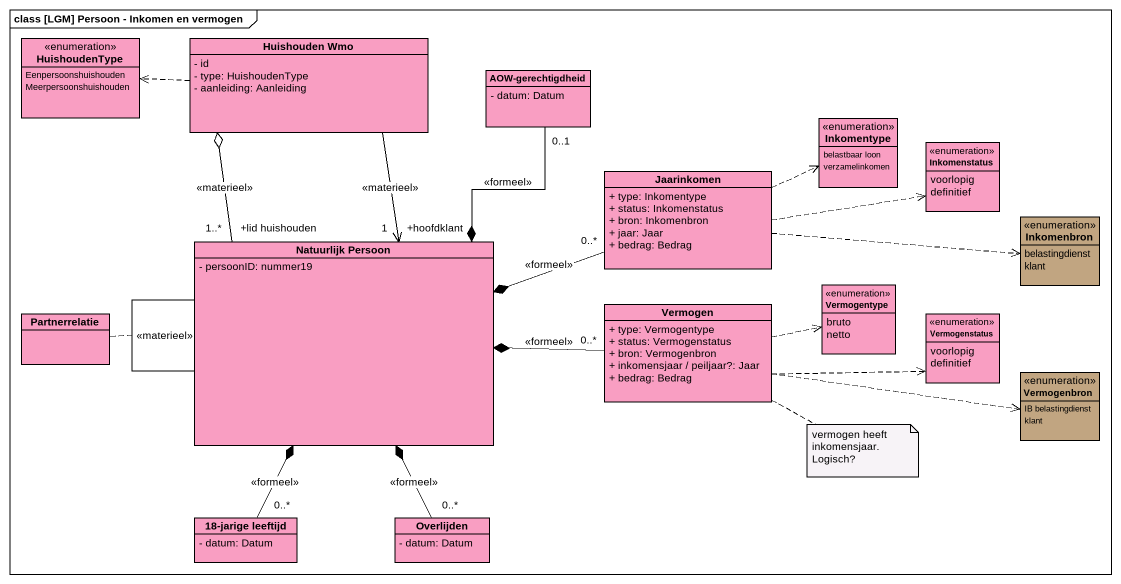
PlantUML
@startuml
mainframe class [LGM] Persoon - Inkomen en vermogen
hide circle
hide empty members
skinparam classAttributeIconSize 0
enum HuishoudenType #F99EC2 {
  Eenpersoonshuishouden
  Meerpersoonshuishouden
}
class "Huishouden Wmo" as Huishouden_Wmo #F99EC2 {
  - id
  - type: HuishoudenType
  - aanleiding: Aanleiding
}
class "AOW-gerechtigdheid" as AOW_gerechtigdheid #F99EC2 {
  - datum: Datum
}
enum Inkomentype #F99EC2 {
  belastbaar loon
  verzamelinkomen
}
enum Inkomenstatus #F99EC2 {
  voorlopig
  definitief
}
class Jaarinkomen #F99EC2 {
  + type: Inkomentype
  + status: Inkomenstatus
  + bron: Inkomenbron
  + jaar: Jaar
  + bedrag: Bedrag
}
class "Natuurlijk Persoon" as Natuurlijk_Persoon #F99EC2 {
  - persoonID: nummer19
}
enum Inkomenbron #C1A581 {
  belastingdienst
  klant
}
enum Vermogentype #F99EC2 {
  bruto
  netto
}
class Partnerrelatie #F99EC2
class Vermogen #F99EC2 {
  + type: Vermogentype
  + status: Vermogenstatus
  + bron: Vermogenbron
  + inkomensjaar / peiljaar?: Jaar
  + bedrag: Bedrag
}
enum Vermogenstatus #F99EC2 {
  voorlopig
  definitief
}
enum Vermogenbron #C1A581 {
  IB belastingdienst
  klant
}
class "18-jarige leeftijd" as c18_jarige_leeftijd #F99EC2 {
  - datum: Datum
}
class Overlijden #F99EC2 {
  - datum: Datum
}
Huishouden_Wmo .left.> HuishoudenType
Huishouden_Wmo --> "+hoofdklant\n1" Natuurlijk_Persoon : <<materieel>>
AOW_gerechtigdheid "0..1" --* Natuurlijk_Persoon : <<formeel>>
Jaarinkomen .right.> Inkomentype
Jaarinkomen .right.> Inkomenstatus
Jaarinkomen "0..*" -left-* Natuurlijk_Persoon : <<formeel>>
Jaarinkomen .right.> Inkomenbron
Natuurlijk_Persoon "+lid huishouden\n1..*" -up-o Huishouden_Wmo : <<materieel>>
Natuurlijk_Persoon -- Natuurlijk_Persoon : <<materieel>>
(Natuurlijk_Persoon, Natuurlijk_Persoon) .. Partnerrelatie
Vermogen "0..*" -left-* Natuurlijk_Persoon : <<formeel>>
Vermogen .right.> Vermogentype
Vermogen .right.> Vermogenstatus
Vermogen .right.> Vermogenbron
c18_jarige_leeftijd "0..*" -up-* Natuurlijk_Persoon : <<formeel>>
Overlijden "0..*" -up-* Natuurlijk_Persoon : <<formeel>>
note right of Vermogen : vermogen heeft inkomensjaar. Logisch?
@enduml
